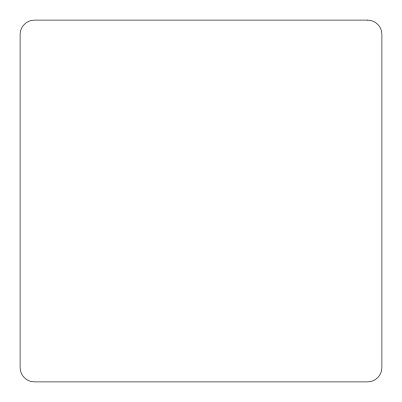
<?xml version="1.0" encoding="UTF-8"?>
<svg xmlns="http://www.w3.org/2000/svg" width="402" height="402" viewBox="0 0 402 402"><rect width="100%" height="100%" fill="white"/><g stroke="black" fill="none" stroke-linecap="round" stroke-linejoin="round"><path stroke-width="0.6" d="M367.428 20.1L34.572 20.1A14.472 14.472 0 0 0 20.1 34.572L20.1 367.428A14.472 14.472 0 0 0 34.572 381.9L367.428 381.9A14.472 14.472 0 0 0 381.9 367.428L381.9 34.572A14.472 14.472 0 0 0 367.428 20.1"/></g></svg>
